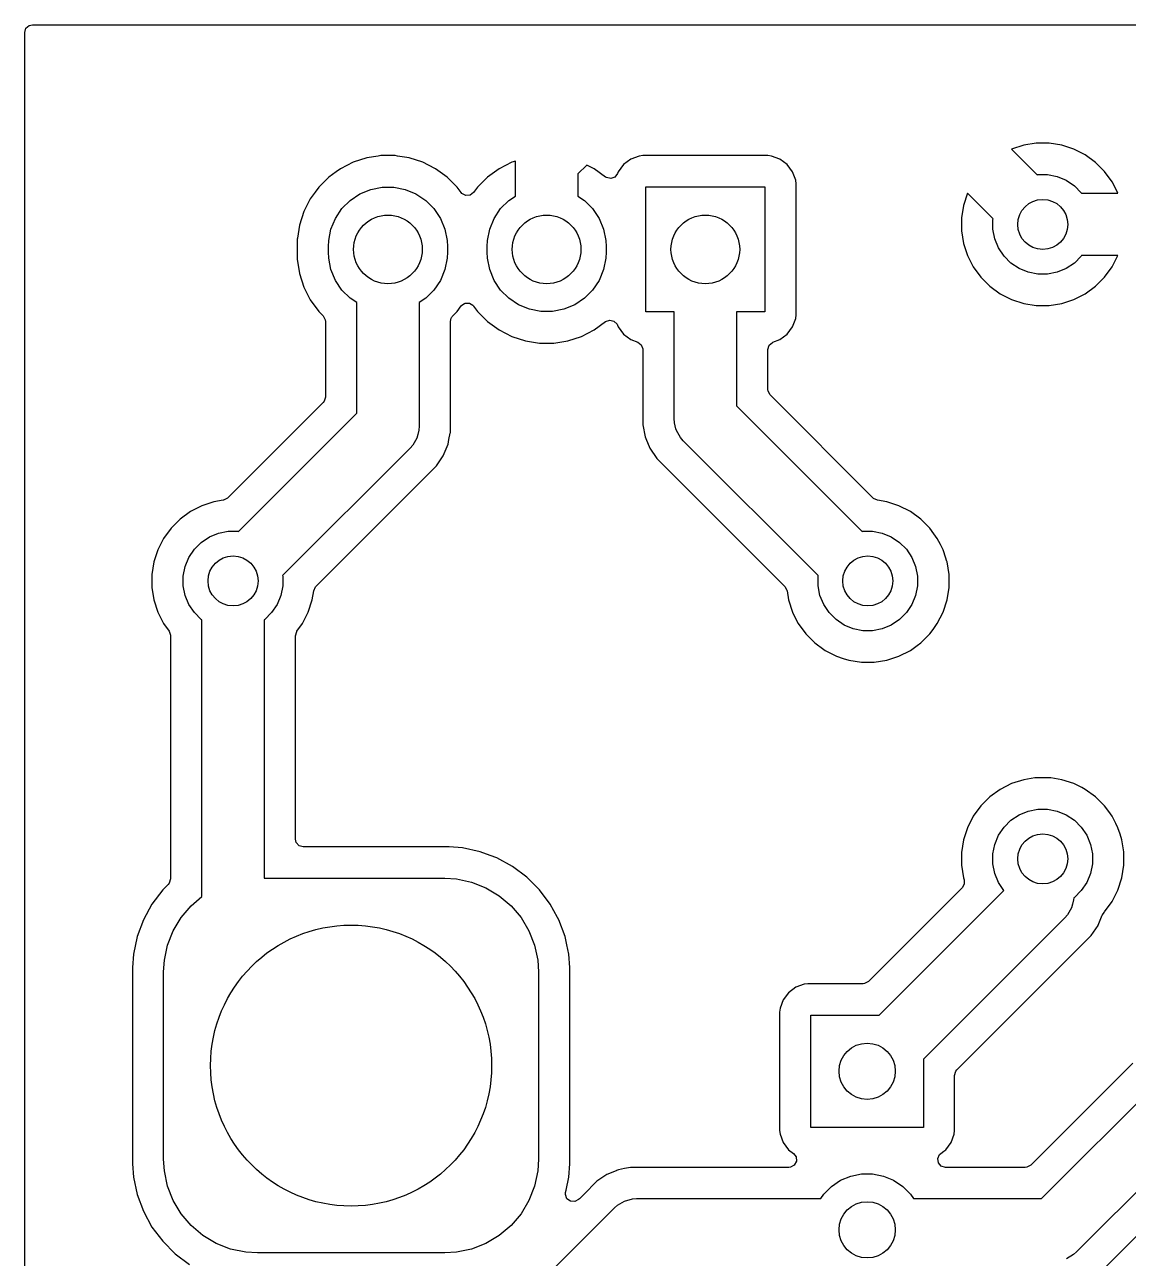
# Model space of a CAD drawing. Extents: x 4.41 to 8.11, y -5.15 to -2.23.
# Drawn here: x 4.414 to 5.11, y -3.011 to -2.234 of the extents above; entities that cross this region are included whole.
import ezdxf

# ---------------------------------------------------------------- set-up
doc = ezdxf.new("R2010")
doc.units = 0
doc.header["$MEASUREMENT"] = 0
doc.layers.add('BLACK', color=7, linetype='CONTINUOUS')

msp = doc.modelspace()

# ---------------------------------------------------------------- linework, layer by layer
at = {"layer": 'BLACK', "linetype": 'CONTINUOUS'}
for p, q in [((4.41439, -2.23844), (4.41516, -2.2358)), ((4.41439, -5.0424), (4.41439, -2.23844)), ((4.41516, -2.2358), (4.41724, -2.234)), ((4.41724, -2.234), (4.41927, -2.23356)), ((4.41927, -2.23356), (8.10829, -2.23356)), ((5.04392, -2.30953), (5.0363, -2.312)), ((5.05188, -2.30827), (5.04392, -2.30953)), ((5.05993, -2.30827), (5.05188, -2.30827)), ((5.06789, -2.30953), (5.05993, -2.30827)), ((5.07555, -2.31202), (5.06789, -2.30953)), ((4.62991, -2.31753), (4.62135, -2.32031)), ((4.63721, -2.31637), (4.62991, -2.31753)), ((4.62991, -2.31753), (4.62991, -2.31753)), ((4.6388, -2.31612), (4.63721, -2.31637)), ((4.64781, -2.31612), (4.6388, -2.31612)), ((4.6494, -2.31637), (4.64781, -2.31612)), ((4.6567, -2.31753), (4.6494, -2.31637)), ((4.66527, -2.32031), (4.6567, -2.31753)), ((4.80158, -2.31637), (4.79627, -2.31835)), ((4.80392, -2.31612), (4.80158, -2.31637)), ((4.88269, -2.31612), (4.80392, -2.31612)), ((4.80392, -2.31612), (4.80392, -2.31612)), ((4.88504, -2.31637), (4.88269, -2.31612)), ((4.88269, -2.31612), (4.88269, -2.31612)), ((4.88269, -2.31612), (4.88269, -2.31612)), ((4.88269, -2.31612), (4.88269, -2.31612)), ((4.89035, -2.31835), (4.88504, -2.31637)), ((4.88504, -2.31637), (4.88504, -2.31637)), ((5.0363, -2.312), (5.05247, -2.32817)), ((5.08273, -2.31567), (5.07555, -2.31202)), ((5.08925, -2.32041), (5.08273, -2.31567)), ((4.61333, -2.3244), (4.61073, -2.32629)), ((4.62135, -2.32031), (4.61333, -2.3244)), ((4.67279, -2.32415), (4.66527, -2.32031)), ((4.67329, -2.3244), (4.67279, -2.32415)), ((4.68057, -2.32969), (4.67329, -2.3244)), ((4.71334, -2.32442), (4.70605, -2.32971)), ((4.72136, -2.32033), (4.71334, -2.32442)), ((4.72362, -2.31959), (4.72136, -2.32033)), ((4.72362, -2.3416), (4.72362, -2.31959)), ((4.76861, -2.32204), (4.76299, -2.32766)), ((4.77328, -2.32442), (4.76861, -2.32204)), ((4.78047, -2.32965), (4.77328, -2.32442)), ((4.79173, -2.32175), (4.78833, -2.32629)), ((4.79627, -2.31835), (4.79173, -2.32175)), ((4.79173, -2.32175), (4.79173, -2.32175)), ((4.79627, -2.31835), (4.79627, -2.31835)), ((4.89488, -2.32175), (4.89035, -2.31835)), ((4.89035, -2.31835), (4.89035, -2.31835)), ((4.89828, -2.32629), (4.89488, -2.32175)), ((4.89488, -2.32175), (4.89488, -2.32175)), ((5.09494, -2.32611), (5.08925, -2.32041)), ((4.60604, -2.32969), (4.59967, -2.33606)), ((4.61073, -2.32629), (4.60604, -2.32969)), ((4.60604, -2.32969), (4.60604, -2.32969)), ((4.60604, -2.32969), (4.60604, -2.32969)), ((4.68694, -2.33606), (4.68057, -2.32969)), ((4.70605, -2.32971), (4.69969, -2.33607)), ((4.76299, -2.32766), (4.76299, -2.3416)), ((4.781, -2.32998), (4.78047, -2.32965)), ((4.78369, -2.33057), (4.781, -2.32998)), ((4.78627, -2.3296), (4.78369, -2.33057)), ((4.78792, -2.3274), (4.78627, -2.3296)), ((4.78833, -2.32629), (4.78792, -2.3274)), ((4.78833, -2.32629), (4.78833, -2.32629)), ((4.89988, -2.33057), (4.89828, -2.32629)), ((4.89828, -2.32629), (4.89828, -2.32629)), ((4.90026, -2.3316), (4.89988, -2.33057)), ((4.90051, -2.33394), (4.90026, -2.3316)), ((5.05247, -2.32817), (5.05282, -2.3281)), ((5.05282, -2.3281), (5.05899, -2.3281)), ((5.05899, -2.3281), (5.06505, -2.32931)), ((5.06505, -2.32931), (5.07075, -2.33167)), ((5.07075, -2.33167), (5.07589, -2.3351)), ((5.09963, -2.33256), (5.09494, -2.32611)), ((5.09494, -2.32611), (5.09494, -2.32611)), ((5.09968, -2.33262), (5.09963, -2.33256)), ((5.10069, -2.33461), (5.09968, -2.33262)), ((4.5974, -2.33919), (4.59438, -2.34334)), ((4.59967, -2.33606), (4.5974, -2.33919)), ((4.59967, -2.33606), (4.59967, -2.33606)), ((4.59967, -2.33606), (4.59967, -2.33606)), ((4.61952, -2.34434), (4.62563, -2.34025)), ((4.62563, -2.34025), (4.63242, -2.33744)), ((4.63242, -2.33744), (4.63963, -2.33601)), ((4.63963, -2.33601), (4.64698, -2.33601)), ((4.64698, -2.33601), (4.65419, -2.33744)), ((4.65419, -2.33744), (4.66098, -2.34025)), ((4.66098, -2.34025), (4.6671, -2.34434)), ((4.68937, -2.3394), (4.68694, -2.33606)), ((4.68992, -2.34004), (4.68937, -2.3394)), ((4.69235, -2.34132), (4.68992, -2.34004)), ((4.69727, -2.3394), (4.69509, -2.34108)), ((4.69969, -2.33607), (4.69727, -2.3394)), ((4.80581, -2.41457), (4.80581, -2.33583)), ((4.80581, -2.33583), (4.88081, -2.33583)), ((4.88081, -2.33583), (4.88081, -2.41457)), ((4.90051, -2.35542), (4.90051, -2.33394)), ((5.00846, -2.33984), (5.00598, -2.34746)), ((5.02463, -2.35601), (5.00846, -2.33984)), ((5.07589, -2.3351), (5.08025, -2.33947)), ((5.08025, -2.33947), (5.08045, -2.33976)), ((5.08045, -2.33976), (5.10332, -2.33976)), ((5.10332, -2.33976), (5.10069, -2.33461)), ((5.10069, -2.33461), (5.10069, -2.33461)), ((4.59438, -2.34334), (4.59029, -2.35137)), ((4.61432, -2.34954), (4.61952, -2.34434)), ((4.6671, -2.34434), (4.67229, -2.34954)), ((4.69509, -2.34108), (4.69235, -2.34132)), ((4.71432, -2.34954), (4.71952, -2.34434)), ((4.71952, -2.34434), (4.72362, -2.3416)), ((4.76299, -2.3416), (4.7671, -2.34434)), ((4.7671, -2.34434), (4.77229, -2.34954)), ((5.00598, -2.34746), (5.00472, -2.35542)), ((4.59029, -2.35137), (4.58751, -2.35993)), ((4.60742, -2.36244), (4.61024, -2.35565)), ((4.61024, -2.35565), (4.61432, -2.34954)), ((4.67229, -2.34954), (4.67638, -2.35565)), ((4.67638, -2.35565), (4.67919, -2.36244)), ((4.70742, -2.36244), (4.71024, -2.35565)), ((4.71024, -2.35565), (4.71432, -2.34954)), ((4.77229, -2.34954), (4.77638, -2.35565)), ((4.77638, -2.35565), (4.77919, -2.36244)), ((4.90051, -2.41645), (4.90051, -2.35542)), ((5.00472, -2.35542), (5.00472, -2.36348)), ((5.02456, -2.35636), (5.02463, -2.35601)), ((5.02456, -2.36254), (5.02456, -2.35636)), ((4.58751, -2.35993), (4.58622, -2.36811)), ((4.58751, -2.35993), (4.58751, -2.35993)), ((4.60599, -2.36965), (4.60742, -2.36244)), ((4.67919, -2.36244), (4.68063, -2.36965)), ((4.70599, -2.36965), (4.70742, -2.36244)), ((4.77919, -2.36244), (4.78063, -2.36965)), ((5.00472, -2.36348), (5.00598, -2.37143)), ((5.02577, -2.36859), (5.02456, -2.36254)), ((4.58622, -2.36811), (4.5861, -2.36882)), ((4.5861, -2.36882), (4.5861, -2.38157)), ((4.60581, -2.37333), (4.60599, -2.36965)), ((4.68063, -2.36965), (4.68081, -2.37333)), ((4.70581, -2.37333), (4.70599, -2.36965)), ((4.78063, -2.36965), (4.78081, -2.37333)), ((5.00598, -2.37143), (5.00847, -2.3791)), ((5.02813, -2.3743), (5.02577, -2.36859)), ((4.60581, -2.37707), (4.60581, -2.37333)), ((4.60599, -2.38074), (4.60581, -2.37707)), ((4.68081, -2.37707), (4.68063, -2.38074)), ((4.68081, -2.37333), (4.68081, -2.37707)), ((4.70581, -2.37707), (4.70581, -2.37333)), ((4.70599, -2.38074), (4.70581, -2.37707)), ((4.78081, -2.37707), (4.78063, -2.38074)), ((4.78081, -2.37333), (4.78081, -2.37707)), ((5.00847, -2.3791), (5.01213, -2.38627)), ((5.03156, -2.37943), (5.02813, -2.3743)), ((5.03592, -2.3838), (5.03156, -2.37943)), ((5.08025, -2.37943), (5.07589, -2.3838)), ((5.08045, -2.37913), (5.08025, -2.37943)), ((5.10332, -2.37913), (5.08045, -2.37913)), ((5.09968, -2.38627), (5.10332, -2.37913)), ((4.5861, -2.38157), (4.58627, -2.38266)), ((4.58627, -2.38266), (4.58751, -2.39046)), ((4.60742, -2.38795), (4.60599, -2.38074)), ((4.68063, -2.38074), (4.67919, -2.38795)), ((4.70742, -2.38795), (4.70599, -2.38074)), ((4.78063, -2.38074), (4.77919, -2.38795)), ((5.01213, -2.38627), (5.01687, -2.39279)), ((5.04106, -2.38723), (5.03592, -2.3838)), ((5.04676, -2.38959), (5.04106, -2.38723)), ((5.07075, -2.38723), (5.06505, -2.38959)), ((5.07589, -2.3838), (5.07075, -2.38723)), ((5.09494, -2.39279), (5.09968, -2.38627)), ((4.58751, -2.39046), (4.58751, -2.39046)), ((4.58751, -2.39046), (4.59029, -2.39903)), ((4.61024, -2.39474), (4.60742, -2.38795)), ((4.61432, -2.40086), (4.61024, -2.39474)), ((4.67638, -2.39474), (4.67229, -2.40086)), ((4.67919, -2.38795), (4.67638, -2.39474)), ((4.71024, -2.39474), (4.70742, -2.38795)), ((4.71432, -2.40086), (4.71024, -2.39474)), ((4.77638, -2.39474), (4.77229, -2.40086)), ((4.77919, -2.38795), (4.77638, -2.39474)), ((5.01687, -2.39279), (5.01687, -2.39279)), ((5.01687, -2.39279), (5.02256, -2.39849)), ((5.05282, -2.39079), (5.04676, -2.38959)), ((5.05899, -2.39079), (5.05282, -2.39079)), ((5.06505, -2.38959), (5.05899, -2.39079)), ((5.08925, -2.39849), (5.09494, -2.39279)), ((5.09494, -2.39279), (5.09494, -2.39279)), ((4.59029, -2.39903), (4.59328, -2.40489)), ((4.61952, -2.40605), (4.61432, -2.40086)), ((4.67229, -2.40086), (4.6671, -2.40605)), ((4.71952, -2.40605), (4.71432, -2.40086)), ((4.77229, -2.40086), (4.7671, -2.40605)), ((5.02256, -2.39849), (5.02908, -2.40322)), ((5.08273, -2.40322), (5.08925, -2.39849)), ((5.08925, -2.39849), (5.08925, -2.39849)), ((4.59328, -2.40489), (4.59438, -2.40705)), ((4.59438, -2.40705), (4.59967, -2.41433)), ((4.62362, -2.4088), (4.61952, -2.40605)), ((4.62362, -2.47846), (4.62362, -2.4088)), ((4.6671, -2.40605), (4.66299, -2.4088)), ((4.66299, -2.4088), (4.66299, -2.48661)), ((4.68694, -2.41433), (4.68948, -2.41084)), ((4.68948, -2.41084), (4.6896, -2.41069)), ((4.6896, -2.41069), (4.6906, -2.41004)), ((4.6906, -2.41004), (4.69155, -2.40931)), ((4.69155, -2.40931), (4.69174, -2.40929)), ((4.69174, -2.40929), (4.6919, -2.40919)), ((4.6919, -2.40919), (4.6931, -2.40918)), ((4.6931, -2.40918), (4.69429, -2.40907)), ((4.69429, -2.40907), (4.69446, -2.40917)), ((4.69446, -2.40917), (4.69465, -2.40916)), ((4.69465, -2.40916), (4.69567, -2.4098)), ((4.69567, -2.4098), (4.69672, -2.41036)), ((4.69672, -2.41036), (4.69693, -2.4106)), ((4.69693, -2.4106), (4.69698, -2.41063)), ((4.69698, -2.41063), (4.69701, -2.41069)), ((4.69701, -2.41069), (4.69727, -2.41099)), ((4.72563, -2.41014), (4.71952, -2.40605)), ((4.73242, -2.41295), (4.72563, -2.41014)), ((4.76098, -2.41014), (4.75419, -2.41295)), ((4.7671, -2.40605), (4.76098, -2.41014)), ((5.02908, -2.40322), (5.03626, -2.40688)), ((5.03626, -2.40688), (5.04392, -2.40937)), ((5.04392, -2.40937), (5.05188, -2.41063)), ((5.05188, -2.41063), (5.05993, -2.41063)), ((5.05993, -2.41063), (5.06789, -2.40937)), ((5.06789, -2.40937), (5.07555, -2.40688)), ((5.07555, -2.40688), (5.08273, -2.40322)), ((4.59967, -2.41433), (4.59967, -2.41433)), ((4.59967, -2.41433), (4.60249, -2.41715)), ((4.60249, -2.41715), (4.60381, -2.41956)), ((4.68298, -2.41962), (4.68312, -2.41861)), ((4.68312, -2.41861), (4.6834, -2.4182)), ((4.6834, -2.4182), (4.68347, -2.41796)), ((4.68347, -2.41796), (4.68386, -2.41743)), ((4.68386, -2.41743), (4.68399, -2.41728)), ((4.68399, -2.41728), (4.68694, -2.41433)), ((4.69727, -2.41099), (4.69969, -2.41432)), ((4.69969, -2.41432), (4.69969, -2.41432)), ((4.69969, -2.41432), (4.70605, -2.42069)), ((4.73963, -2.41439), (4.73242, -2.41295)), ((4.74698, -2.41439), (4.73963, -2.41439)), ((4.75419, -2.41295), (4.74698, -2.41439)), ((4.82362, -2.41457), (4.80581, -2.41457)), ((4.82362, -2.48189), (4.82362, -2.41457)), ((4.88081, -2.41457), (4.86299, -2.41457)), ((4.86299, -2.41457), (4.86299, -2.47374)), ((4.90026, -2.4188), (4.90051, -2.41645)), ((4.60381, -2.41956), (4.60392, -2.4206)), ((4.60392, -2.4206), (4.60392, -2.46828)), ((4.6827, -2.4206), (4.68298, -2.41962)), ((4.6827, -2.49049), (4.6827, -2.4206)), ((4.70605, -2.42069), (4.71334, -2.42598)), ((4.71334, -2.42598), (4.72136, -2.43006)), ((4.76526, -2.43006), (4.77328, -2.42598)), ((4.77328, -2.42598), (4.78047, -2.42075)), ((4.78047, -2.42075), (4.78307, -2.41982)), ((4.78307, -2.41982), (4.78574, -2.42045)), ((4.78574, -2.42045), (4.78766, -2.42242)), ((4.78766, -2.42242), (4.78792, -2.42299)), ((4.78792, -2.42299), (4.78833, -2.42411)), ((4.78833, -2.42411), (4.78833, -2.42411)), ((4.78833, -2.42411), (4.79173, -2.42864)), ((4.89488, -2.42864), (4.89828, -2.42411)), ((4.89828, -2.42411), (4.90026, -2.4188)), ((4.72136, -2.43006), (4.72992, -2.43284)), ((4.72992, -2.43284), (4.73881, -2.43425)), ((4.74781, -2.43425), (4.7567, -2.43284)), ((4.7567, -2.43284), (4.76526, -2.43006)), ((4.7567, -2.43284), (4.7567, -2.43284)), ((4.79173, -2.42864), (4.79173, -2.42864)), ((4.79173, -2.42864), (4.79627, -2.43204)), ((4.79627, -2.43204), (4.79627, -2.43204)), ((4.79627, -2.43204), (4.80074, -2.43371)), ((4.80074, -2.43371), (4.80294, -2.43536)), ((4.88347, -2.43564), (4.88555, -2.43384)), ((4.88555, -2.43384), (4.88587, -2.43371)), ((4.88587, -2.43371), (4.89024, -2.43208)), ((4.89024, -2.43208), (4.89035, -2.43204)), ((4.89035, -2.43204), (4.89488, -2.42864)), ((4.73881, -2.43425), (4.74781, -2.43425)), ((4.80294, -2.43536), (4.8039, -2.43793)), ((4.8039, -2.43793), (4.80392, -2.43828)), ((4.80392, -2.43828), (4.80392, -2.48577)), ((4.8827, -2.43828), (4.88347, -2.43564)), ((4.8827, -2.46355), (4.8827, -2.43828)), ((4.88281, -2.46459), (4.8827, -2.46355)), ((4.88413, -2.467), (4.88281, -2.46459)), ((4.60249, -2.47173), (4.5422, -2.53202)), ((4.60314, -2.47092), (4.60249, -2.47173)), ((4.60392, -2.46828), (4.60314, -2.47092)), ((4.94914, -2.53202), (4.88413, -2.467)), ((4.54911, -2.55298), (4.62362, -2.47846)), ((4.86299, -2.47374), (4.94223, -2.55298)), ((4.66299, -2.48661), (4.66282, -2.48918)), ((4.80392, -2.48577), (4.80543, -2.49338)), ((4.82379, -2.48446), (4.82362, -2.48189)), ((4.82482, -2.48829), (4.82379, -2.48446)), ((4.82379, -2.48446), (4.82379, -2.48446)), ((4.82512, -2.48942), (4.82482, -2.48829)), ((4.66149, -2.49415), (4.65892, -2.4986)), ((4.6621, -2.49188), (4.66149, -2.49415)), ((4.66282, -2.48918), (4.6621, -2.49188)), ((4.66282, -2.48918), (4.66282, -2.48918)), ((4.68118, -2.4981), (4.68178, -2.4951)), ((4.68178, -2.4951), (4.68259, -2.49104)), ((4.68259, -2.49104), (4.68266, -2.49068)), ((4.68266, -2.49068), (4.6827, -2.49049)), ((4.80543, -2.49338), (4.80543, -2.49338)), ((4.80543, -2.49338), (4.80585, -2.49439)), ((4.80585, -2.49439), (4.80585, -2.49439)), ((4.80585, -2.49439), (4.80585, -2.49439)), ((4.80585, -2.49439), (4.8084, -2.50055)), ((4.82769, -2.49387), (4.82512, -2.48942)), ((4.82939, -2.49581), (4.82769, -2.49387)), ((4.82769, -2.49387), (4.82769, -2.49387)), ((4.91439, -2.58082), (4.82939, -2.49581)), ((4.65723, -2.50053), (4.57694, -2.58082)), ((4.65892, -2.4986), (4.65723, -2.50053)), ((4.65892, -2.4986), (4.65892, -2.4986)), ((4.67821, -2.50527), (4.68118, -2.4981)), ((4.8084, -2.50055), (4.8084, -2.50055)), ((4.8084, -2.50055), (4.81271, -2.507)), ((4.5979, -2.58773), (4.6739, -2.51172)), ((4.6739, -2.51172), (4.67821, -2.50527)), ((4.81271, -2.507), (4.81271, -2.507)), ((4.81271, -2.507), (4.81271, -2.507)), ((4.81271, -2.507), (4.8182, -2.51249)), ((4.8182, -2.51249), (4.8182, -2.51249)), ((4.8182, -2.51249), (4.81848, -2.51276)), ((4.81848, -2.51276), (4.81848, -2.51276)), ((4.81848, -2.51276), (4.81848, -2.51276)), ((4.81848, -2.51276), (4.89344, -2.58772)), ((4.53368, -2.53431), (4.52601, -2.5368)), ((4.53951, -2.53339), (4.53368, -2.53431)), ((4.53978, -2.53334), (4.53951, -2.53339)), ((4.5422, -2.53202), (4.53978, -2.53334)), ((4.94934, -2.53221), (4.94914, -2.53202)), ((4.95183, -2.53339), (4.94934, -2.53221)), ((4.95766, -2.53431), (4.95183, -2.53339)), ((4.96532, -2.5368), (4.95766, -2.53431)), ((4.95766, -2.53431), (4.95766, -2.53431)), ((4.95766, -2.53431), (4.95766, -2.53431)), ((4.51883, -2.54046), (4.51231, -2.5452)), ((4.52601, -2.5368), (4.51883, -2.54046)), ((4.9725, -2.54046), (4.96532, -2.5368)), ((4.97902, -2.5452), (4.9725, -2.54046)), ((4.9725, -2.54046), (4.9725, -2.54046)), ((4.9725, -2.54046), (4.9725, -2.54046)), ((4.51231, -2.5452), (4.50662, -2.5509)), ((4.98472, -2.5509), (4.97902, -2.5452)), ((4.50188, -2.55742), (4.49822, -2.5646)), ((4.50662, -2.5509), (4.50188, -2.55742)), ((4.52569, -2.55991), (4.53082, -2.55647)), ((4.53082, -2.55647), (4.53653, -2.55411)), ((4.53653, -2.55411), (4.54258, -2.55291)), ((4.54258, -2.55291), (4.54876, -2.55291)), ((4.54876, -2.55291), (4.54911, -2.55298)), ((4.94223, -2.55298), (4.94258, -2.55291)), ((4.94258, -2.55291), (4.94876, -2.55291)), ((4.94876, -2.55291), (4.95481, -2.55411)), ((4.95481, -2.55411), (4.96052, -2.55647)), ((4.96052, -2.55647), (4.96565, -2.55991)), ((4.98738, -2.55455), (4.98472, -2.5509)), ((4.98946, -2.55742), (4.98738, -2.55455)), ((4.99141, -2.56124), (4.98946, -2.55742)), ((4.49822, -2.5646), (4.49573, -2.57226)), ((4.51789, -2.5694), (4.52132, -2.56427)), ((4.52132, -2.56427), (4.52569, -2.55991)), ((4.96565, -2.55991), (4.97002, -2.56427)), ((4.97002, -2.56427), (4.97345, -2.5694)), ((4.99312, -2.5646), (4.99141, -2.56124)), ((4.99357, -2.56598), (4.99312, -2.5646)), ((4.99312, -2.5646), (4.99312, -2.5646)), ((4.99312, -2.5646), (4.99312, -2.5646)), ((4.99551, -2.57197), (4.99357, -2.56598)), ((4.49573, -2.57226), (4.49447, -2.58022)), ((4.51553, -2.57511), (4.51789, -2.5694)), ((4.97345, -2.5694), (4.97581, -2.57511)), ((4.99561, -2.57226), (4.99551, -2.57197)), ((4.99687, -2.58022), (4.99561, -2.57226)), ((4.49447, -2.58022), (4.49447, -2.58828)), ((4.51432, -2.58116), (4.51553, -2.57511)), ((4.51432, -2.58734), (4.51432, -2.58116)), ((4.57694, -2.58082), (4.57701, -2.58116)), ((4.57701, -2.58116), (4.57701, -2.58734)), ((4.91432, -2.58116), (4.91439, -2.58082)), ((4.91432, -2.58734), (4.91432, -2.58116)), ((4.97581, -2.57511), (4.97701, -2.58116)), ((4.97701, -2.58116), (4.97701, -2.58734)), ((4.99687, -2.58828), (4.99687, -2.58022)), ((4.49447, -2.58828), (4.49573, -2.59624)), ((4.51553, -2.59339), (4.51432, -2.58734)), ((4.57701, -2.58734), (4.57581, -2.59339)), ((4.59653, -2.59041), (4.59771, -2.58793)), ((4.59771, -2.58793), (4.5979, -2.58773)), ((4.89344, -2.58772), (4.89475, -2.59014)), ((4.91553, -2.59339), (4.91432, -2.58734)), ((4.97701, -2.58734), (4.97581, -2.59339)), ((4.99561, -2.59624), (4.99687, -2.58828)), ((4.49573, -2.59624), (4.49822, -2.60391)), ((4.51789, -2.5991), (4.51553, -2.59339)), ((4.57581, -2.59339), (4.57345, -2.5991)), ((4.59312, -2.60391), (4.59561, -2.59624)), ((4.59561, -2.59624), (4.59653, -2.59041)), ((4.89475, -2.59014), (4.89481, -2.59041)), ((4.89481, -2.59041), (4.89573, -2.59624)), ((4.89573, -2.59624), (4.89573, -2.59624)), ((4.89573, -2.59624), (4.89822, -2.60391)), ((4.91789, -2.5991), (4.91553, -2.59339)), ((4.97581, -2.59339), (4.97345, -2.5991)), ((4.99312, -2.60391), (4.99561, -2.59624)), ((4.49822, -2.60391), (4.50062, -2.60861)), ((4.52132, -2.60423), (4.51789, -2.5991)), ((4.52569, -2.6086), (4.52132, -2.60423)), ((4.57002, -2.60423), (4.56565, -2.6086)), ((4.57345, -2.5991), (4.57002, -2.60423)), ((4.58946, -2.61109), (4.59312, -2.60391)), ((4.89822, -2.60391), (4.90086, -2.60909)), ((4.92132, -2.60423), (4.91789, -2.5991)), ((4.92569, -2.6086), (4.92132, -2.60423)), ((4.97002, -2.60423), (4.96565, -2.6086)), ((4.97345, -2.5991), (4.97002, -2.60423)), ((4.98946, -2.61109), (4.99312, -2.60391)), ((4.50062, -2.60861), (4.50188, -2.61109)), ((4.50188, -2.61109), (4.50535, -2.61586)), ((4.52598, -2.6088), (4.52569, -2.6086)), ((4.52598, -2.78326), (4.52598, -2.6088)), ((4.56565, -2.6086), (4.56535, -2.6088)), ((4.56535, -2.6088), (4.56535, -2.77165)), ((4.58599, -2.61586), (4.58946, -2.61109)), ((4.90086, -2.60909), (4.90188, -2.61109)), ((4.90188, -2.61109), (4.90662, -2.61761)), ((4.93082, -2.61203), (4.92569, -2.6086)), ((4.93653, -2.61439), (4.93082, -2.61203)), ((4.96052, -2.61203), (4.95481, -2.61439)), ((4.96565, -2.6086), (4.96052, -2.61203)), ((4.9868, -2.61475), (4.98946, -2.61109)), ((4.50535, -2.61586), (4.50627, -2.61845)), ((4.50627, -2.61845), (4.50628, -2.61873)), ((4.50628, -2.61873), (4.50628, -2.77205)), ((4.58506, -2.61873), (4.58583, -2.61609)), ((4.58506, -2.74707), (4.58506, -2.61873)), ((4.58583, -2.61609), (4.58599, -2.61586)), ((4.90662, -2.61761), (4.91231, -2.62331)), ((4.94258, -2.6156), (4.93653, -2.61439)), ((4.94876, -2.6156), (4.94258, -2.6156)), ((4.95481, -2.61439), (4.94876, -2.6156)), ((4.97902, -2.62331), (4.98472, -2.61761)), ((4.98472, -2.61761), (4.9868, -2.61475)), ((4.98472, -2.61761), (4.98472, -2.61761)), ((4.98472, -2.61761), (4.98472, -2.61761)), ((4.91231, -2.62331), (4.91789, -2.62735)), ((4.91789, -2.62735), (4.91883, -2.62804)), ((4.91883, -2.62804), (4.92341, -2.63037)), ((4.96532, -2.6317), (4.9725, -2.62804)), ((4.9725, -2.62804), (4.97688, -2.62486)), ((4.97688, -2.62486), (4.97902, -2.62331)), ((4.97902, -2.62331), (4.97902, -2.62331)), ((4.97902, -2.62331), (4.97902, -2.62331)), ((4.92341, -2.63037), (4.92601, -2.6317)), ((4.92601, -2.6317), (4.92601, -2.6317)), ((4.92601, -2.6317), (4.92601, -2.6317)), ((4.92601, -2.6317), (4.93012, -2.63304)), ((4.93012, -2.63304), (4.93368, -2.63419)), ((4.93368, -2.63419), (4.93766, -2.63482)), ((4.93766, -2.63482), (4.94164, -2.63545)), ((4.94164, -2.63545), (4.94164, -2.63545)), ((4.94164, -2.63545), (4.9497, -2.63545)), ((4.9497, -2.63545), (4.95766, -2.63419)), ((4.9497, -2.63545), (4.9497, -2.63545)), ((4.95766, -2.63419), (4.96532, -2.6317)), ((5.03625, -2.712), (5.02907, -2.71566)), ((5.04392, -2.70951), (5.03625, -2.712)), ((5.05092, -2.7084), (5.04392, -2.70951)), ((5.05188, -2.70825), (5.05092, -2.7084)), ((5.05994, -2.70825), (5.05188, -2.70825)), ((5.06102, -2.70842), (5.05994, -2.70825)), ((5.0679, -2.70951), (5.06102, -2.70842)), ((5.07556, -2.712), (5.0679, -2.70951)), ((5.0805, -2.71452), (5.07556, -2.712)), ((5.02255, -2.72039), (5.01685, -2.72609)), ((5.02907, -2.71566), (5.02255, -2.72039)), ((5.08274, -2.71566), (5.0805, -2.71452)), ((5.08926, -2.72039), (5.08274, -2.71566)), ((5.08274, -2.71566), (5.08274, -2.71566)), ((5.08274, -2.71566), (5.08274, -2.71566)), ((5.09496, -2.72609), (5.08926, -2.72039)), ((5.01685, -2.72609), (5.01211, -2.73261)), ((5.04106, -2.73167), (5.04676, -2.72931)), ((5.04676, -2.72931), (5.05282, -2.7281)), ((5.05282, -2.7281), (5.05899, -2.7281)), ((5.05899, -2.7281), (5.06505, -2.72931)), ((5.06505, -2.72931), (5.07075, -2.73167)), ((5.09751, -2.72961), (5.09496, -2.72609)), ((5.0997, -2.73261), (5.09751, -2.72961)), ((5.01211, -2.73261), (5.00846, -2.73979)), ((5.03156, -2.73947), (5.03592, -2.7351)), ((5.03592, -2.7351), (5.04106, -2.73167)), ((5.07075, -2.73167), (5.07589, -2.7351)), ((5.07589, -2.7351), (5.08025, -2.73947)), ((5.10203, -2.73719), (5.0997, -2.73261)), ((5.10336, -2.73979), (5.10203, -2.73719)), ((5.00846, -2.73979), (5.00597, -2.74746)), ((5.02577, -2.75031), (5.02813, -2.7446)), ((5.02813, -2.7446), (5.03156, -2.73947)), ((5.08025, -2.73947), (5.08368, -2.7446)), ((5.08368, -2.7446), (5.08605, -2.75031)), ((5.10469, -2.7439), (5.10336, -2.73979)), ((5.10336, -2.73979), (5.10336, -2.73979)), ((5.10336, -2.73979), (5.10336, -2.73979)), ((5.10585, -2.74746), (5.10469, -2.7439)), ((4.5855, -2.74909), (4.58506, -2.74707)), ((4.5873, -2.75117), (4.5855, -2.74909)), ((4.58994, -2.75195), (4.5873, -2.75117)), ((4.68195, -2.75195), (4.58994, -2.75195)), ((4.69037, -2.75255), (4.68195, -2.75195)), ((4.68195, -2.75195), (4.68195, -2.75195)), ((4.70138, -2.75495), (4.69037, -2.75255)), ((5.00597, -2.74746), (5.0047, -2.75542)), ((5.02456, -2.75636), (5.02577, -2.75031)), ((5.08605, -2.75031), (5.08725, -2.75636)), ((5.10703, -2.75495), (5.10585, -2.74746)), ((4.70771, -2.75731), (4.70138, -2.75495)), ((4.70138, -2.75495), (4.70138, -2.75495)), ((4.70138, -2.75495), (4.70138, -2.75495)), ((4.71194, -2.75888), (4.70771, -2.75731)), ((4.72182, -2.76428), (4.71194, -2.75888)), ((4.71194, -2.75888), (4.71194, -2.75888)), ((5.0047, -2.75542), (5.0047, -2.76348)), ((5.02456, -2.76254), (5.02456, -2.75636)), ((5.08725, -2.75636), (5.08725, -2.76254)), ((5.10711, -2.75542), (5.10703, -2.75495)), ((5.10711, -2.76348), (5.10711, -2.75542)), ((4.73084, -2.77103), (4.72182, -2.76428)), ((4.72182, -2.76428), (4.72182, -2.76428)), ((5.0047, -2.76348), (5.00597, -2.77144)), ((5.02577, -2.76859), (5.02456, -2.76254)), ((5.02813, -2.7743), (5.02577, -2.76859)), ((5.08605, -2.76859), (5.08368, -2.7743)), ((5.08725, -2.76254), (5.08605, -2.76859)), ((5.10585, -2.77144), (5.10711, -2.76348)), ((4.50485, -2.7755), (4.50135, -2.779)), ((4.5055, -2.77469), (4.50485, -2.7755)), ((4.50628, -2.77205), (4.5055, -2.77469)), ((4.56535, -2.77165), (4.67913, -2.77165)), ((4.67913, -2.77165), (4.68644, -2.77211)), ((4.68644, -2.77211), (4.69598, -2.77411)), ((4.69598, -2.77411), (4.70507, -2.77765)), ((4.73881, -2.779), (4.73084, -2.77103)), ((4.73084, -2.77103), (4.73084, -2.77103)), ((5.00646, -2.77547), (5.00519, -2.77768)), ((5.00597, -2.77144), (5.00638, -2.77272)), ((5.00638, -2.77272), (5.00646, -2.77547)), ((5.03146, -2.77928), (5.02813, -2.7743)), ((5.08368, -2.7743), (5.08025, -2.77943)), ((5.10336, -2.7791), (5.10585, -2.77144)), ((4.50135, -2.779), (4.4946, -2.78802)), ((4.50135, -2.779), (4.50135, -2.779)), ((4.51927, -2.78895), (4.52598, -2.78326)), ((4.70507, -2.77765), (4.71345, -2.78265)), ((4.71345, -2.78265), (4.72089, -2.78895)), ((4.74556, -2.78802), (4.73881, -2.779)), ((4.73881, -2.779), (4.73881, -2.779)), ((5.00519, -2.77768), (4.94614, -2.83674)), ((4.95287, -2.85787), (5.03146, -2.77928)), ((5.0755, -2.78405), (5.07542, -2.78525)), ((5.07589, -2.7838), (5.0755, -2.78405)), ((5.08025, -2.77943), (5.07589, -2.7838)), ((5.0997, -2.78628), (5.10336, -2.7791)), ((4.4946, -2.78802), (4.4892, -2.79791)), ((4.4946, -2.78802), (4.4946, -2.78802)), ((4.51296, -2.79639), (4.51927, -2.78895)), ((4.72089, -2.78895), (4.7272, -2.79639)), ((4.75012, -2.79637), (4.74556, -2.78802)), ((4.74556, -2.78802), (4.74556, -2.78802)), ((5.07409, -2.79021), (5.07152, -2.79466)), ((5.07468, -2.78802), (5.07409, -2.79021)), ((5.07542, -2.78525), (5.07468, -2.78802)), ((5.07542, -2.78525), (5.07542, -2.78525)), ((5.09496, -2.7928), (5.0997, -2.78628)), ((4.4892, -2.79791), (4.48526, -2.80846)), ((4.50797, -2.80477), (4.51296, -2.79639)), ((4.7272, -2.79639), (4.73219, -2.80477)), ((4.75096, -2.79791), (4.75012, -2.79637)), ((4.7549, -2.80846), (4.75096, -2.79791)), ((5.06982, -2.7966), (4.98071, -2.88571)), ((5.07152, -2.79466), (5.06982, -2.7966)), ((5.07152, -2.79466), (5.07152, -2.79466)), ((5.09081, -2.80133), (5.09348, -2.7949)), ((5.09348, -2.7949), (5.09354, -2.79475)), ((5.09354, -2.79475), (5.0946, -2.79316)), ((5.0946, -2.79316), (5.09496, -2.7928)), ((4.50442, -2.81386), (4.50797, -2.80477)), ((4.73219, -2.80477), (4.73573, -2.81386)), ((5.0865, -2.80779), (5.09081, -2.80134)), ((5.09081, -2.80134), (5.09081, -2.80133)), ((4.48526, -2.80846), (4.48287, -2.81947)), ((4.50242, -2.8234), (4.50442, -2.81386)), ((4.73573, -2.81386), (4.73774, -2.8234)), ((4.756, -2.81355), (4.7549, -2.80846)), ((4.7549, -2.80846), (4.7549, -2.80846)), ((4.7549, -2.80846), (4.7549, -2.80846)), ((4.75729, -2.81947), (4.756, -2.81355)), ((5.00184, -2.89245), (5.08101, -2.81327)), ((5.08101, -2.81327), (5.08102, -2.81327)), ((5.08102, -2.81327), (5.0865, -2.80779)), ((4.48287, -2.81947), (4.48226, -2.8279)), ((4.75789, -2.8279), (4.75729, -2.81947)), ((4.48226, -2.8279), (4.48226, -2.95163)), ((4.50197, -2.83071), (4.50242, -2.8234)), ((4.50197, -2.94882), (4.50197, -2.83071)), ((4.73774, -2.8234), (4.73819, -2.83071)), ((4.73819, -2.83071), (4.73819, -2.94882)), ((4.75789, -2.95163), (4.75789, -2.8279)), ((4.90561, -2.83842), (4.9003, -2.8404)), ((4.90796, -2.83817), (4.90561, -2.83842)), ((4.94269, -2.83817), (4.90796, -2.83817)), ((4.90796, -2.83817), (4.90796, -2.83817)), ((4.94372, -2.83806), (4.94269, -2.83817)), ((4.94614, -2.83674), (4.94372, -2.83806)), ((4.89577, -2.8438), (4.89237, -2.84833)), ((4.9003, -2.8404), (4.89577, -2.8438)), ((4.89577, -2.8438), (4.89577, -2.8438)), ((4.9003, -2.8404), (4.9003, -2.8404)), ((4.89039, -2.85364), (4.89014, -2.85599)), ((4.89237, -2.84833), (4.89039, -2.85364)), ((4.89237, -2.84833), (4.89237, -2.84833)), ((4.89014, -2.85599), (4.89014, -2.85599)), ((4.89014, -2.85599), (4.89014, -2.93062)), ((4.90984, -2.92874), (4.90984, -2.85787)), ((4.90984, -2.85787), (4.95287, -2.85787)), ((4.98071, -2.88571), (4.98071, -2.92874)), ((5.00119, -2.89326), (5.00184, -2.89245)), ((5.11263, -2.88826), (5.0484, -2.95249)), ((5.00041, -2.8959), (5.00119, -2.89326)), ((5.00041, -2.93062), (5.00041, -2.8959)), ((5.05513, -2.97362), (5.13376, -2.895)), ((5.1616, -2.92283), (5.07721, -3.00723)), ((4.89014, -2.93062), (4.89014, -2.93063)), ((4.89014, -2.93063), (4.89039, -2.93297)), ((4.98071, -2.92874), (4.90984, -2.92874)), ((5.00016, -2.93297), (5.00041, -2.93062)), ((4.89039, -2.93297), (4.89237, -2.93828)), ((4.89237, -2.93828), (4.89237, -2.93828)), ((4.89237, -2.93828), (4.89577, -2.94282)), ((4.99479, -2.94282), (4.99818, -2.93828)), ((4.99818, -2.93828), (5.00016, -2.93297)), ((4.89577, -2.94282), (4.89577, -2.94282)), ((4.89577, -2.94282), (4.89885, -2.94513)), ((4.89885, -2.94513), (4.9005, -2.94733)), ((4.9005, -2.94733), (4.9007, -2.95007)), ((4.98979, -2.94834), (4.99093, -2.94584)), ((4.99093, -2.94584), (4.9917, -2.94513)), ((4.9917, -2.94513), (4.99352, -2.94376)), ((4.99352, -2.94376), (4.99479, -2.94282)), ((5.09416, -3.01814), (5.16833, -2.94397)), ((4.48226, -2.95163), (4.48287, -2.96006)), ((4.50242, -2.95612), (4.50197, -2.94882)), ((4.73819, -2.94882), (4.73774, -2.95612)), ((4.75729, -2.96006), (4.75789, -2.95163)), ((4.79232, -2.95467), (4.78851, -2.95543)), ((4.79245, -2.95465), (4.79232, -2.95467)), ((4.79612, -2.95392), (4.79245, -2.95465)), ((4.79245, -2.95465), (4.79245, -2.95465)), ((4.89593, -2.95392), (4.79612, -2.95392)), ((4.89696, -2.95381), (4.89593, -2.95392)), ((4.89938, -2.95249), (4.89696, -2.95381)), ((4.9007, -2.95007), (4.89938, -2.95249)), ((4.99018, -2.95106), (4.98979, -2.94834)), ((4.99199, -2.95314), (4.99018, -2.95106)), ((4.99462, -2.95392), (4.99199, -2.95314)), ((5.04495, -2.95392), (4.99462, -2.95392)), ((5.04599, -2.95381), (5.04495, -2.95392)), ((5.0484, -2.95249), (5.04599, -2.95381)), ((4.48287, -2.96006), (4.48526, -2.97106)), ((4.50442, -2.96567), (4.50242, -2.95612)), ((4.73774, -2.95612), (4.73573, -2.96567)), ((4.75552, -2.9682), (4.75729, -2.96006)), ((4.77489, -2.96271), (4.77215, -2.96545)), ((4.78134, -2.9584), (4.77489, -2.96271)), ((4.78709, -2.95602), (4.78134, -2.9584)), ((4.78134, -2.9584), (4.78134, -2.9584)), ((4.78741, -2.95589), (4.78709, -2.95602)), ((4.78709, -2.95602), (4.78709, -2.95602)), ((4.78851, -2.95543), (4.78741, -2.95589)), ((4.9228, -2.96592), (4.92857, -2.96206)), ((4.92857, -2.96206), (4.93499, -2.9594)), ((4.93499, -2.9594), (4.9418, -2.95804)), ((4.9418, -2.95804), (4.94875, -2.95804)), ((4.94875, -2.95804), (4.95556, -2.9594)), ((4.95556, -2.9594), (4.96198, -2.96206)), ((4.96198, -2.96206), (4.96775, -2.96592)), ((4.50797, -2.97476), (4.50442, -2.96567)), ((4.73573, -2.96567), (4.73219, -2.97476)), ((4.7551, -2.97108), (4.75519, -2.9697)), ((4.75519, -2.9697), (4.75552, -2.9682)), ((4.7694, -2.9682), (4.76394, -2.97366)), ((4.77215, -2.96545), (4.7694, -2.9682)), ((4.7694, -2.9682), (4.7694, -2.9682)), ((4.91789, -2.97083), (4.9228, -2.96592)), ((4.96775, -2.96592), (4.97267, -2.97083)), ((4.48526, -2.97106), (4.48526, -2.97106)), ((4.48526, -2.97106), (4.48526, -2.97106)), ((4.48526, -2.97106), (4.4892, -2.98162)), ((4.51296, -2.98313), (4.50797, -2.97476)), ((4.73219, -2.97476), (4.7272, -2.98313)), ((4.75606, -2.97366), (4.7551, -2.97108)), ((4.75826, -2.97531), (4.75606, -2.97366)), ((4.761, -2.9755), (4.75826, -2.97531)), ((4.76342, -2.97418), (4.761, -2.9755)), ((4.76394, -2.97366), (4.76342, -2.97418)), ((4.78608, -2.97939), (4.78802, -2.97769)), ((4.78802, -2.97769), (4.79247, -2.97512)), ((4.78802, -2.97769), (4.78802, -2.97769)), ((4.79247, -2.97512), (4.79743, -2.97379)), ((4.79743, -2.97379), (4.8, -2.97362)), ((4.79743, -2.97379), (4.79743, -2.97379)), ((4.8, -2.97362), (4.91602, -2.97362)), ((4.91602, -2.97362), (4.91789, -2.97083)), ((4.97267, -2.97083), (4.97453, -2.97362)), ((4.97453, -2.97362), (5.05513, -2.97362)), ((4.4892, -2.98162), (4.4892, -2.98162)), ((4.4892, -2.98162), (4.4946, -2.99151)), ((4.51927, -2.99058), (4.51296, -2.98313)), ((4.6885, -3.07696), (4.78608, -2.97939)), ((4.7272, -2.98313), (4.72089, -2.99058)), ((4.4946, -2.99151), (4.4946, -2.99151)), ((4.4946, -2.99151), (4.50135, -3.00053)), ((4.52671, -2.99688), (4.51927, -2.99058)), ((4.72089, -2.99058), (4.71345, -2.99688)), ((4.50135, -3.00053), (4.50135, -3.00053)), ((4.50135, -3.00053), (4.50931, -3.00849)), ((4.53509, -3.00187), (4.52671, -2.99688)), ((4.54417, -3.00542), (4.53509, -3.00187)), ((4.70507, -3.00187), (4.69598, -3.00542)), ((4.71345, -2.99688), (4.70507, -3.00187)), ((4.50931, -3.00849), (4.50932, -3.00849)), ((4.50932, -3.00849), (4.51833, -3.01525)), ((4.55372, -3.00742), (4.54417, -3.00542)), ((4.56102, -3.00787), (4.55372, -3.00742)), ((4.67913, -3.00787), (4.56102, -3.00787)), ((4.68644, -3.00742), (4.67913, -3.00787)), ((4.69598, -3.00542), (4.68644, -3.00742)), ((5.07527, -3.00892), (5.07082, -3.01149)), ((5.07721, -3.00723), (5.07527, -3.00892)), ((5.07527, -3.00892), (5.07527, -3.00892))]:
    msp.add_line(p, q, dxfattribs=at)
at = {"layer": 'BLACK'}
for centre, radius in [((5.05591, -2.35945), 0.01575), ((4.64331, -2.3752), 0.02165), ((4.74331, -2.3752), 0.02165), ((4.84331, -2.3752), 0.02165), ((4.54567, -2.58425), 0.01575), ((4.94567, -2.58425), 0.01575), ((5.05591, -2.75945), 0.01575), ((4.62008, -2.88976), 0.08858), ((4.94528, -2.89331), 0.01772), ((4.94528, -2.99331), 0.01772)]:
    msp.add_circle(centre, radius, dxfattribs=at)
at = {"layer": 'WHITE'}
for centre, radius in [((5.05591, -2.35945), 0.01575), ((4.64331, -2.3752), 0.02165), ((4.74331, -2.3752), 0.02165), ((4.84331, -2.3752), 0.02165), ((4.54567, -2.58425), 0.01575), ((4.94567, -2.58425), 0.01575), ((5.05591, -2.75945), 0.01575), ((4.62008, -2.88976), 0.08858), ((4.94528, -2.89331), 0.01772), ((4.94528, -2.99331), 0.01772)]:
    msp.add_circle(centre, radius, dxfattribs=at)

doc.saveas('drawing.dxf')
